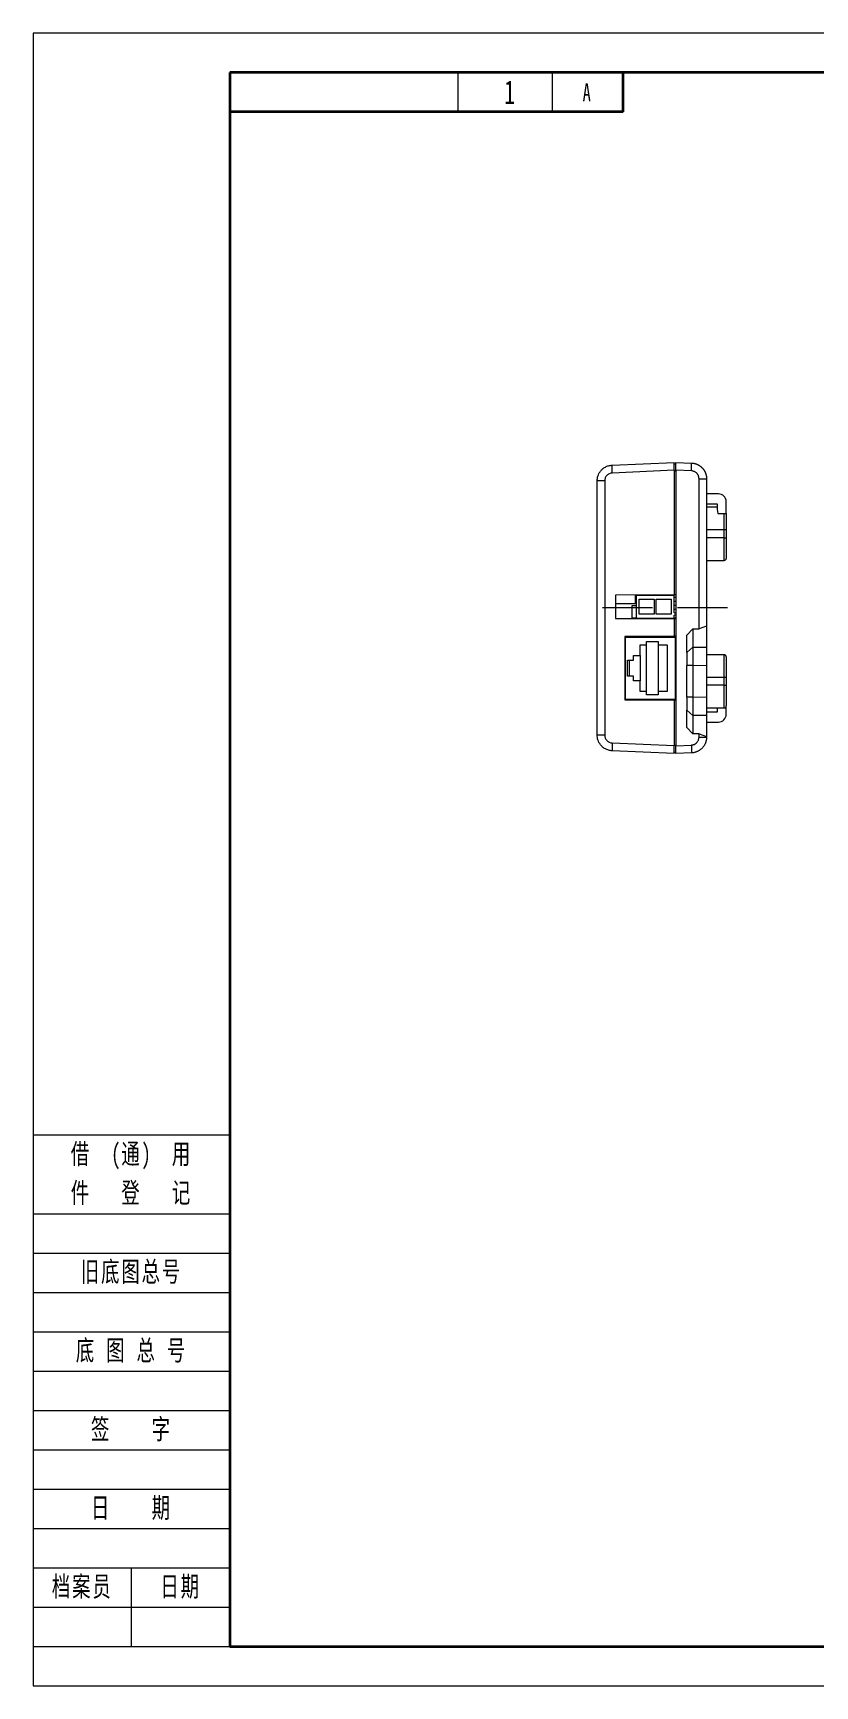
# Model space of a CAD drawing. Header units: millimetres. Extents: x -148 to 148, y -105 to 105.
# Drawn here: x -148.5 to -49.2, y -105 to 105 of the extents above; entities that cross this region are included whole.
import ezdxf
from ezdxf.enums import TextEntityAlignment as Align

# ---------------------------------------------------------------- set-up
doc = ezdxf.new("R2010")
doc.units = ezdxf.units.MM
doc.linetypes.add('HIDDEN', pattern=[9.525, 6.35, -3.175])
doc.layers.get('0').update_dxf_attribs({"lineweight": 35})
for name, color, linetype, lineweight in [('EB0', 7, 'Continuous', 35), ('尺寸线层', 3, 'Continuous', 18), ('粗实线层', 7, 'Continuous', 35), ('细实线层', 7, 'Continuous', 18)]:
    doc.layers.add(name, color=color, linetype=linetype, lineweight=lineweight)
doc.styles.add('标准', font='', dxfattribs={"width": 0.667})
doc.styles.get('标准').set_extended_font_data('宋体')

# ---------------------------------------------------------------- blocks, each defined once
blk = doc.blocks.new('$CAXA_FRAME_13B17AC1$')
at = {"layer": 'EB0', "linetype": 'Continuous', "lineweight": 35}
for q in [(-73.5, 100), (-123.5, 95)]:
    blk.add_line((-73.5, 95), q, dxfattribs=at)
at = {"layer": '粗实线层'}
for p, q in [((143.5, 100), (-123.5, 100)), ((-123.5, 100), (-123.5, -100)), ((-123.5, -100), (143.5, -100))]:
    blk.add_line(p, q, dxfattribs=at)
at = {"layer": '细实线层'}
for p, q in [((148.5, 105), (-148.5, 105)), ((-148.5, 105), (-148.5, -105)), ((-148.5, -105), (148.5, -105))]:
    blk.add_line(p, q, dxfattribs=at)
at = {"layer": '细实线层', "linetype": 'Continuous', "lineweight": 18}
for p, q in [((-94.5, 95), (-94.5, 100)), ((-82.5, 95), (-82.5, 100))]:
    blk.add_line(p, q, dxfattribs=at)
at = {"layer": '尺寸线层', "style": '标准'}
for tag, height, width, p in [('ERP代码', 2.27, 0.513928, (-108.91, 97.48)), ('1', 3, 0.667, (-87.94, 97.49)), ('版本号', 2.28, 0.667, (-78.15, 97.48)), ('版本1', 2.28, 0.667, (39.5, 92.5)), ('日期1', 2.33, 0.667, (50, 92.5)), ('更改文件号', 2.29, 0.667, (69.5, 92.5)), ('更改内容', 2.29, 0.667, (108, 92.5)), ('签字', 2.28, 0.667, (138.5, 92.5)), ('版本2', 2.28, 0.667, (39.5, 87.5)), ('日期2', 2.33, 0.667, (50, 87.5)), ('更改文件号', 2.29, 0.667, (69.5, 87.5)), ('更改内容', 2.29, 0.667, (108, 87.5)), ('签字', 2.28, 0.667, (138.5, 87.5)), ('版本3', 2.28, 0.667, (39.5, 82.5)), ('日期3', 2.28, 0.667, (50, 82.5)), ('更改文件号', 2.29, 0.667, (69.5, 82.5)), ('更改内容', 2.29, 0.667, (108, 82.5)), ('签字', 2.28, 0.667, (138.5, 82.5))]:
    blk.add_attdef(tag, text='', height=height, dxfattribs=dict(at, width=width)).set_placement(p, align=Align.MIDDLE_CENTER)
blk = doc.blocks.new('*X5')
at = {"layer": '细实线层'}
for p, q in [((-25, 65), (0, 65)), ((-25, 55), (0, 55)), ((-25, 50), (0, 50)), ((-25, 45), (0, 45)), ((-25, 40), (0, 40)), ((-25, 35), (0, 35)), ((-25, 30), (0, 30)), ((-25, 25), (0, 25)), ((-25, 20), (0, 20)), ((-25, 15), (0, 15)), ((-25, 10), (0, 10)), ((-12.5, 0), (-12.5, 10)), ((-25, 5), (0, 5)), ((-25, 0), (0, 0))]:
    blk.add_line(p, q, dxfattribs=at)
at = {"layer": '尺寸线层', "attachment_point": 5, "line_spacing_factor": 1.15057, "style": '标准'}
for s, insert, char_height, width in [('\\T1.1;借  (通)  用\\P件   登   记', (-12.5, 60), 2.5714, 48), ('\\T1.1;旧底图总号', (-12.5, 47.5), 2.5714, 48), ('\\T1.1;底 图 总 号', (-12.5, 37.5), 2.5714, 48), ('\\T1.1;签    字', (-12.5, 27.5), 2.5714, 48), ('\\T1.1;日    期', (-12.5, 17.5), 2.5714, 48), ('\\T1.1;档案员', (-18.75, 7.5), 2.571, 23), ('\\T1.1;日期', (-6.25, 7.5), 2.571, 23)]:
    blk.add_mtext(s, dxfattribs=dict(at, insert=insert, char_height=char_height, width=width))
at = {"layer": '尺寸线层', "style": '标准', "width": 0.667}
for tag, p in [('登记', (-12.5, 52.5)), ('旧底图总号', (-12.5, 42.5)), ('底图总号', (-12.5, 32.5)), ('签字', (-12.5, 22.5)), ('签字日期', (-12.5, 12.5)), ('档案员', (-18.75, 2.5)), ('日期', (-6.25, 2.5))]:
    blk.add_attdef(tag, text='', height=2.67, dxfattribs=at).set_placement(p, align=Align.MIDDLE_CENTER)

msp = doc.modelspace()

# ---------------------------------------------------------------- linework, layer by layer
at = {"color": 7, "linetype": 'Continuous', "lineweight": 20}
for p, q in [((-74.912, 50.104), (-67.025, 50.449)), ((-67.025, 49.448), (-67.025, 50.449)), ((-66.825, 49.456), (-66.825, 50.457)), ((-66.825, 50.457), (-64.837, 50.371)), ((-74.912, 49.103), (-74.912, 50.104)), ((-67.025, 49.448), (-74.912, 49.103)), ((-67.025, 50.259), (-66.825, 50.257)), ((-67.025, 49.448), (-67.025, 33.607)), ((-67.025, 49.374), (-66.825, 49.373)), ((-66.825, 49.456), (-66.825, 14.458)), ((-64.837, 49.37), (-66.825, 49.456)), ((-64.837, 49.37), (-64.837, 50.371)), ((-63.883, 29.287), (-63.883, 48.373)), ((-63.883, 48.373), (-62.925, 48.373)), ((-62.925, 48.373), (-62.925, 29.634)), ((-75.867, 48.106), (-76.825, 48.106)), ((-76.825, 15.809), (-76.825, 48.106)), ((-75.867, 48.106), (-75.867, 15.809)), ((-61.425, 46.457), (-62.925, 46.457)), ((-62.925, 45.207), (-61.575, 45.207)), ((-61.575, 44.748), (-62.925, 44.748)), ((-61.575, 45.207), (-61.575, 44.457)), ((-61.575, 44.457), (-61.486, 43.957)), ((-60.425, 43.957), (-60.425, 45.457)), ((-61.486, 43.957), (-60.425, 43.957)), ((-60.675, 41.873), (-60.675, 43.957)), ((-60.425, 43.957), (-60.425, 41.873)), ((-60.675, 41.873), (-62.925, 41.873)), ((-60.675, 40.873), (-62.925, 40.873)), ((-60.425, 41.873), (-60.675, 41.873)), ((-60.675, 40.873), (-60.675, 41.873)), ((-60.675, 40.873), (-60.425, 40.873)), ((-60.675, 37.998), (-60.675, 40.873)), ((-60.425, 41.873), (-60.425, 40.873)), ((-60.425, 40.873), (-60.425, 38.248)), ((-62.925, 37.998), (-60.675, 37.998)), ((-67.025, 33.607), (-74.475, 33.581)), ((-66.825, 33.607), (-67.025, 33.607)), ((-74.475, 33.581), (-74.475, 30.634)), ((-71.975, 32.482), (-74.475, 32.482)), ((-72.375, 32.282), (-71.875, 32.282)), ((-72.375, 30.682), (-72.375, 32.282)), ((-71.975, 33.589), (-71.975, 32.482)), ((-71.875, 33.59), (-71.875, 33.557)), ((-71.875, 33.557), (-71.875, 30.657)), ((-67.025, 33.557), (-71.875, 33.557)), ((-71.475, 33.057), (-69.575, 33.057)), ((-71.475, 31.157), (-71.475, 33.057)), ((-70.875, 33.557), (-70.875, 33.593)), ((-69.575, 33.057), (-69.575, 31.157)), ((-69.325, 31.157), (-69.325, 33.057)), ((-69.325, 33.057), (-67.425, 33.057)), ((-67.425, 33.057), (-67.425, 31.157)), ((-67.025, 31.357), (-67.025, 33.557)), ((-67.025, 33.332), (-66.825, 33.332)), ((-67.025, 32.82), (-66.825, 32.82)), ((-66.825, 32.27), (-67.025, 32.27)), ((-66.825, 31.757), (-67.025, 31.757)), ((-74.475, 30.634), (-67.025, 30.608)), ((-71.875, 30.682), (-72.375, 30.682)), ((-71.875, 30.657), (-67.025, 30.657)), ((-71.875, 30.657), (-71.875, 30.625)), ((-69.575, 31.157), (-71.475, 31.157)), ((-67.425, 31.157), (-69.325, 31.157)), ((-68.525, 30.613), (-68.525, 30.657)), ((-67.025, 31.357), (-66.825, 31.357)), ((-66.825, 31.057), (-67.025, 31.057)), ((-67.025, 30.657), (-67.025, 31.057)), ((-67.025, 30.695), (-66.825, 30.695)), ((-67.025, 30.608), (-67.025, 28.357)), ((-67.025, 30.608), (-66.825, 30.607)), ((-62.925, 29.634), (-63.883, 29.287)), ((-62.925, 29.634), (-62.925, 26.957)), ((-67.025, 28.357), (-73.325, 28.335)), ((-73.325, 28.335), (-73.325, 20.28)), ((-73.225, 20.357), (-73.225, 28.257)), ((-73.225, 28.257), (-66.875, 28.257)), ((-71.975, 28.339), (-71.975, 28.257)), ((-71.875, 28.34), (-71.875, 28.257)), ((-70.575, 27.707), (-69.075, 27.707)), ((-70.575, 27.282), (-70.575, 27.707)), ((-69.075, 27.707), (-69.075, 27.282)), ((-66.825, 28.357), (-67.025, 28.357)), ((-66.825, 28.282), (-67.025, 28.282)), ((-67.025, 28.257), (-67.025, 28.282)), ((-66.875, 20.357), (-66.875, 28.257)), ((-66.825, 28.237), (-66.875, 28.237)), ((-65.425, 28.493), (-64.688, 29.289)), ((-65.425, 26.286), (-65.425, 28.493)), ((-64.688, 29.289), (-64.688, 26.978)), ((-64.688, 29.289), (-63.883, 29.287)), ((-73.225, 26.433), (-73.325, 26.433)), ((-73.225, 26.357), (-73.325, 26.357)), ((-72.989, 25.332), (-72.225, 25.332)), ((-72.989, 23.282), (-72.989, 25.332)), ((-72.725, 23.282), (-72.725, 25.332)), ((-72.225, 25.907), (-71.375, 25.907)), ((-72.225, 25.332), (-72.225, 25.907)), ((-71.375, 27.282), (-70.575, 27.282)), ((-71.375, 25.907), (-71.375, 27.282)), ((-71.375, 25.907), (-71.375, 22.707)), ((-70.575, 21.332), (-70.575, 27.282)), ((-69.075, 27.282), (-67.925, 27.282)), ((-69.075, 27.282), (-69.075, 21.332)), ((-67.925, 27.282), (-67.925, 21.332)), ((-66.875, 26.707), (-66.825, 26.707)), ((-66.825, 26.357), (-66.875, 26.357)), ((-66.825, 26.157), (-66.875, 26.157)), ((-66.875, 25.957), (-66.825, 25.957)), ((-66.875, 25.732), (-66.825, 25.732)), ((-66.825, 25.607), (-66.875, 25.607)), ((-66.875, 25.407), (-66.825, 25.407)), ((-64.688, 26.978), (-65.425, 26.286)), ((-65.425, 26.286), (-65.425, 24.629)), ((-64.688, 26.978), (-62.925, 26.957)), ((-62.925, 26.957), (-62.925, 24.608)), ((-60.675, 26.009), (-62.925, 26.009)), ((-60.675, 23.134), (-60.675, 26.009)), ((-60.425, 25.759), (-60.425, 23.134)), ((-73.325, 24.332), (-73.225, 24.332)), ((-72.225, 23.282), (-72.989, 23.282)), ((-72.225, 22.707), (-72.225, 23.282)), ((-66.825, 25.157), (-66.875, 25.157)), ((-66.875, 24.957), (-66.825, 24.957)), ((-66.825, 24.657), (-66.875, 24.657)), ((-66.825, 24.607), (-66.875, 24.607)), ((-66.875, 24.407), (-66.825, 24.407)), ((-66.825, 24.157), (-66.875, 24.157)), ((-66.875, 23.957), (-66.825, 23.957)), ((-66.875, 23.907), (-66.825, 23.907)), ((-66.825, 23.657), (-66.875, 23.657)), ((-66.825, 23.607), (-66.875, 23.607)), ((-66.875, 23.407), (-66.825, 23.407)), ((-66.825, 23.157), (-66.875, 23.157)), ((-64.688, 24.629), (-65.425, 24.629)), ((-65.425, 20.638), (-65.425, 24.629)), ((-62.925, 24.608), (-64.688, 24.629)), ((-64.688, 24.629), (-64.688, 20.638)), ((-62.925, 24.608), (-62.925, 20.66)), ((-60.675, 23.134), (-62.925, 23.134)), ((-60.425, 23.134), (-60.675, 23.134)), ((-60.675, 22.134), (-60.675, 23.134)), ((-60.425, 23.134), (-60.425, 22.134)), ((-73.225, 22.232), (-73.325, 22.232)), ((-71.375, 22.707), (-72.225, 22.707)), ((-71.375, 21.332), (-71.375, 22.707)), ((-70.575, 21.332), (-71.375, 21.332)), ((-70.575, 20.907), (-70.575, 21.332)), ((-69.075, 21.332), (-69.075, 20.907)), ((-67.925, 21.332), (-69.075, 21.332)), ((-66.875, 22.957), (-66.825, 22.957)), ((-66.875, 22.907), (-66.825, 22.907)), ((-66.825, 22.657), (-66.875, 22.657)), ((-66.825, 22.607), (-66.875, 22.607)), ((-66.875, 22.407), (-66.825, 22.407)), ((-66.825, 22.107), (-66.875, 22.107)), ((-66.825, 21.907), (-66.875, 21.907)), ((-60.675, 22.134), (-62.925, 22.134)), ((-60.675, 22.134), (-60.425, 22.134)), ((-60.675, 19.259), (-60.675, 22.134)), ((-60.425, 22.134), (-60.425, 19.509)), ((-73.325, 20.28), (-67.025, 20.258)), ((-73.225, 20.357), (-66.875, 20.357)), ((-69.075, 20.907), (-70.575, 20.907)), ((-67.025, 20.258), (-67.025, 14.467)), ((-67.025, 20.258), (-66.825, 20.257)), ((-66.875, 20.377), (-66.825, 20.377)), ((-65.425, 20.638), (-65.425, 18.982)), ((-64.688, 20.638), (-65.425, 20.638)), ((-64.688, 18.289), (-65.425, 18.982)), ((-65.425, 16.775), (-65.425, 18.982)), ((-64.688, 20.638), (-62.925, 20.66)), ((-62.925, 20.66), (-62.925, 18.311)), ((-62.925, 19.259), (-60.675, 19.259)), ((-61.575, 19.259), (-61.575, 18.707)), ((-60.425, 18.457), (-60.425, 19.509)), ((-62.925, 18.311), (-64.688, 18.289)), ((-64.688, 18.289), (-64.688, 15.979)), ((-61.575, 18.707), (-62.925, 18.707)), ((-62.925, 18.311), (-62.925, 15.634)), ((-62.925, 17.457), (-61.425, 17.457)), ((-75.867, 15.809), (-76.825, 15.809)), ((-74.912, 14.811), (-67.025, 14.467)), ((-74.912, 14.811), (-74.912, 13.81)), ((-64.688, 15.979), (-65.425, 16.775)), ((-63.883, 15.981), (-64.688, 15.979)), ((-63.883, 15.981), (-62.925, 15.634)), ((-63.883, 15.542), (-63.883, 15.981)), ((-63.883, 15.542), (-62.925, 15.542)), ((-62.925, 15.634), (-62.925, 15.542)), ((-67.025, 13.466), (-74.912, 13.81)), ((-67.025, 14.541), (-66.825, 14.541)), ((-67.025, 13.466), (-67.025, 14.467)), ((-67.025, 13.656), (-66.825, 13.657)), ((-66.825, 14.458), (-64.837, 14.545)), ((-66.825, 13.457), (-66.825, 14.458)), ((-64.837, 13.544), (-66.825, 13.457)), ((-64.837, 14.545), (-64.837, 13.544))]:
    msp.add_line(p, q, dxfattribs=at)
at = {"color": 1, "linetype": 'HIDDEN', "lineweight": 20}
msp.add_line((-60.259, 31.957), (-79.207, 31.957), dxfattribs=at)
at = {"color": 7, "linetype": 'Continuous', "lineweight": 20}
for centre, radius, start, end in [((-61.425, 45.457), 1, 0, 90), ((-60.675, 38.248), 0.25, 270, 0), ((-60.675, 25.759), 0.25, 360, 90), ((-60.675, 19.509), 0.25, 270, 0), ((-61.425, 18.457), 1, 270, 0)]:
    msp.add_arc(centre, radius, start, end, dxfattribs=at)
for points, knots in [([(-76.825, 48.106), (-76.807, 48.312), (-76.779, 48.633), (-76.602, 49.044), (-76.402, 49.355), (-76.128, 49.641), (-75.782, 49.879), (-75.369, 50.053), (-75.067, 50.087), (-74.912, 50.104)], [0, 0, 0, 0, 400.0083633, 624.4249336, 864.7116278, 1120.8612606, 1392.86574, 1680.7161375, 1984.4027398, 1984.4027398, 1984.4027398, 1984.4027398]), ([(-74.912, 49.103), (-75.039, 49.085), (-75.293, 49.049), (-75.603, 48.81), (-75.829, 48.49), (-75.854, 48.234), (-75.867, 48.106)], [0, 0, 0, 0, 299.567043, 600.467562, 901.1444102, 1200.592599, 1200.592599, 1200.592599, 1200.592599]), ([(-64.837, 50.371), (-64.806, 50.369), (-64.742, 50.365), (-64.649, 50.354), (-64.556, 50.339), (-64.466, 50.32), (-64.377, 50.297), (-64.291, 50.27), (-64.206, 50.24), (-64.124, 50.206), (-64.045, 50.169), (-63.968, 50.13), (-63.894, 50.087), (-63.822, 50.042), (-63.753, 49.994), (-63.687, 49.944), (-63.624, 49.892), (-63.564, 49.839), (-63.506, 49.783), (-63.452, 49.726), (-63.4, 49.668), (-63.352, 49.608), (-63.306, 49.548), (-63.263, 49.486), (-63.223, 49.424), (-63.186, 49.361), (-63.151, 49.298), (-63.12, 49.235), (-63.091, 49.171), (-63.064, 49.107), (-63.04, 49.044), (-63.019, 48.98), (-63, 48.917), (-62.983, 48.854), (-62.969, 48.791), (-62.956, 48.729), (-62.946, 48.668), (-62.938, 48.607), (-62.932, 48.547), (-62.928, 48.488), (-62.925, 48.43), (-62.925, 48.392), (-62.925, 48.373)], [0, 0, 0, 0, 302.2902081, 601.4804281, 897.5706755, 1190.5609669, 1480.4513202, 1767.2417546, 2050.9322909, 2331.522951, 2609.0137586, 2883.4047388, 3154.6959183, 3422.8873256, 3687.9789908, 3949.9709458, 4208.8632247, 4464.6558632, 4717.3488994, 4966.9423734, 5213.4363276, 5456.8308066, 5697.1258579, 5934.3215313, 6168.4178793, 6399.4149575, 6627.3128243, 6852.1115414, 7073.8111739, 7292.4117902, 7507.9134627, 7720.3162674, 7929.6202847, 8135.8255993, 8338.9323005, 8538.9404826, 8735.8502449, 8929.6616925, 9120.3749362, 9307.990093, 9492.5072867, 9673.9266483, 9673.9266483, 9673.9266483, 9673.9266483]), ([(-63.883, 48.373), (-63.883, 48.399), (-63.884, 48.451), (-63.892, 48.528), (-63.906, 48.602), (-63.926, 48.675), (-63.95, 48.745), (-63.981, 48.813), (-64.017, 48.879), (-64.059, 48.943), (-64.107, 49.005), (-64.176, 49.083), (-64.272, 49.17), (-64.399, 49.255), (-64.536, 49.317), (-64.683, 49.357), (-64.785, 49.365), (-64.837, 49.37)], [0, 0, 0, 0, 188.7756949, 373.2987245, 554.6121103, 733.8149264, 912.0452959, 1090.4599531, 1270.2120744, 1452.4294455, 1638.1949574, 1828.5309512, 2204.2199126, 2565.9398102, 2922.5295597, 3283.2054409, 3656.8815166, 3656.8815166, 3656.8815166, 3656.8815166]), ([(-64.688, 26.978), (-64.687, 26.966), (-64.687, 26.941), (-64.687, 26.899), (-64.686, 26.852), (-64.686, 26.802), (-64.686, 26.748), (-64.686, 26.69), (-64.685, 26.629), (-64.685, 26.564), (-64.685, 26.496), (-64.685, 26.424), (-64.685, 26.349), (-64.685, 26.271), (-64.685, 26.19), (-64.685, 26.106), (-64.685, 26.02), (-64.685, 25.931), (-64.685, 25.84), (-64.685, 25.747), (-64.685, 25.652), (-64.685, 25.555), (-64.685, 25.456), (-64.685, 25.356), (-64.686, 25.255), (-64.686, 25.152), (-64.686, 25.049), (-64.686, 24.945), (-64.687, 24.84), (-64.687, 24.735), (-64.687, 24.665), (-64.688, 24.629)], [0, 0, 0, 0, 199.6733129, 399.3449868, 599.0150948, 798.6837104, 998.3509068, 1198.0167573, 1397.6813352, 1597.3447138, 1797.0069665, 1996.6681664, 2196.328387, 2395.9877014, 2595.6461831, 2795.3039054, 2994.9609414, 3194.6173647, 3394.2732483, 3593.9286658, 3793.5836903, 3993.2383952, 4192.8928538, 4392.5471394, 4592.2013253, 4791.8554849, 4991.5096914, 5191.1640182, 5390.8185385, 5590.4733257, 5790.128453, 5790.128453, 5790.128453, 5790.128453]), ([(-64.688, 20.638), (-64.687, 20.603), (-64.687, 20.533), (-64.687, 20.428), (-64.686, 20.323), (-64.686, 20.219), (-64.686, 20.116), (-64.686, 20.013), (-64.685, 19.912), (-64.685, 19.812), (-64.685, 19.713), (-64.685, 19.616), (-64.685, 19.521), (-64.685, 19.427), (-64.685, 19.336), (-64.685, 19.248), (-64.685, 19.161), (-64.685, 19.078), (-64.685, 18.997), (-64.685, 18.919), (-64.685, 18.844), (-64.685, 18.772), (-64.685, 18.704), (-64.685, 18.639), (-64.686, 18.577), (-64.686, 18.52), (-64.686, 18.465), (-64.686, 18.415), (-64.687, 18.369), (-64.687, 18.327), (-64.687, 18.302), (-64.688, 18.289)], [0, 0, 0, 0, 188.759963, 377.5196043, 566.2789934, 755.0381994, 943.7972918, 1132.5563397, 1321.3154126, 1510.0745798, 1698.8339105, 1887.593474, 2076.3533398, 2265.113577, 2453.874255, 2642.6354431, 2831.3972106, 3020.1596268, 3208.9227611, 3397.6866826, 3586.4514609, 3775.217165, 3963.9838644, 4152.7516283, 4341.5205261, 4530.2906271, 4719.0620004, 4907.8347156, 5096.6088417, 5285.3844482, 5474.1616043, 5474.1616043, 5474.1616043, 5474.1616043]), ([(-74.912, 13.81), (-75.067, 13.828), (-75.369, 13.861), (-75.782, 14.036), (-76.128, 14.273), (-76.402, 14.559), (-76.602, 14.871), (-76.779, 15.282), (-76.807, 15.603), (-76.825, 15.809)], [0, 0, 0, 0, 235.9718763, 459.640989, 670.9997945, 870.0413586, 1056.759397, 1231.1483291, 1541.9950663, 1541.9950663, 1541.9950663, 1541.9950663]), ([(-75.867, 15.809), (-75.854, 15.681), (-75.829, 15.425), (-75.604, 15.105), (-75.293, 14.866), (-75.039, 14.829), (-74.912, 14.811)], [0, 0, 0, 0, 233.2057273, 467.5741626, 701.9281207, 935.4487396, 935.4487396, 935.4487396, 935.4487396]), ([(-64.837, 14.545), (-64.811, 14.547), (-64.759, 14.55), (-64.683, 14.562), (-64.609, 14.578), (-64.537, 14.601), (-64.468, 14.629), (-64.401, 14.663), (-64.337, 14.702), (-64.275, 14.746), (-64.216, 14.796), (-64.141, 14.869), (-64.058, 14.969), (-63.979, 15.099), (-63.923, 15.239), (-63.888, 15.388), (-63.885, 15.49), (-63.883, 15.542)], [0, 0, 0, 0, 141.6008719, 280.0083167, 416.0018162, 550.402859, 684.0622994, 817.845142, 952.6140154, 1089.2128688, 1228.4523802, 1371.0982131, 1652.5989126, 1923.5581789, 2190.6079801, 2460.6684562, 2740.4364268, 2740.4364268, 2740.4364268, 2740.4364268]), ([(-62.925, 15.542), (-62.925, 15.509), (-62.926, 15.441), (-62.934, 15.338), (-62.948, 15.233), (-62.968, 15.125), (-62.994, 15.016), (-63.027, 14.906), (-63.068, 14.795), (-63.116, 14.685), (-63.173, 14.574), (-63.238, 14.465), (-63.311, 14.358), (-63.393, 14.253), (-63.484, 14.152), (-63.584, 14.056), (-63.692, 13.965), (-63.81, 13.88), (-63.935, 13.802), (-64.069, 13.732), (-64.21, 13.672), (-64.358, 13.622), (-64.513, 13.583), (-64.673, 13.555), (-64.782, 13.548), (-64.837, 13.544)], [0, 0, 0, 0, 134.5905662, 273.1537247, 415.6896992, 562.1986871, 712.6808617, 867.1363744, 1025.5653571, 1187.9679236, 1354.344171, 1524.6941813, 1699.0180226, 1877.3157499, 2059.5874063, 2245.8330237, 2436.0526234, 2630.2462172, 2828.4138077, 3030.5553889, 3236.6709467, 3446.7604593, 3660.8238977, 3878.8612262, 4100.8724022, 4100.8724022, 4100.8724022, 4100.8724022])]:
    msp.add_open_spline(points, degree=3, knots=knots, dxfattribs=at)

# ---------------------------------------------------------------- block references
at = {"layer": '粗实线层'}
msp.add_blockref('$CAXA_FRAME_13B17AC1$', (0, 0), dxfattribs=at).add_auto_attribs({'1': '1', '版本号': 'A'})
msp.add_blockref('*X5', (-123.5, -100), dxfattribs=at)

doc.saveas('drawing.dxf')
